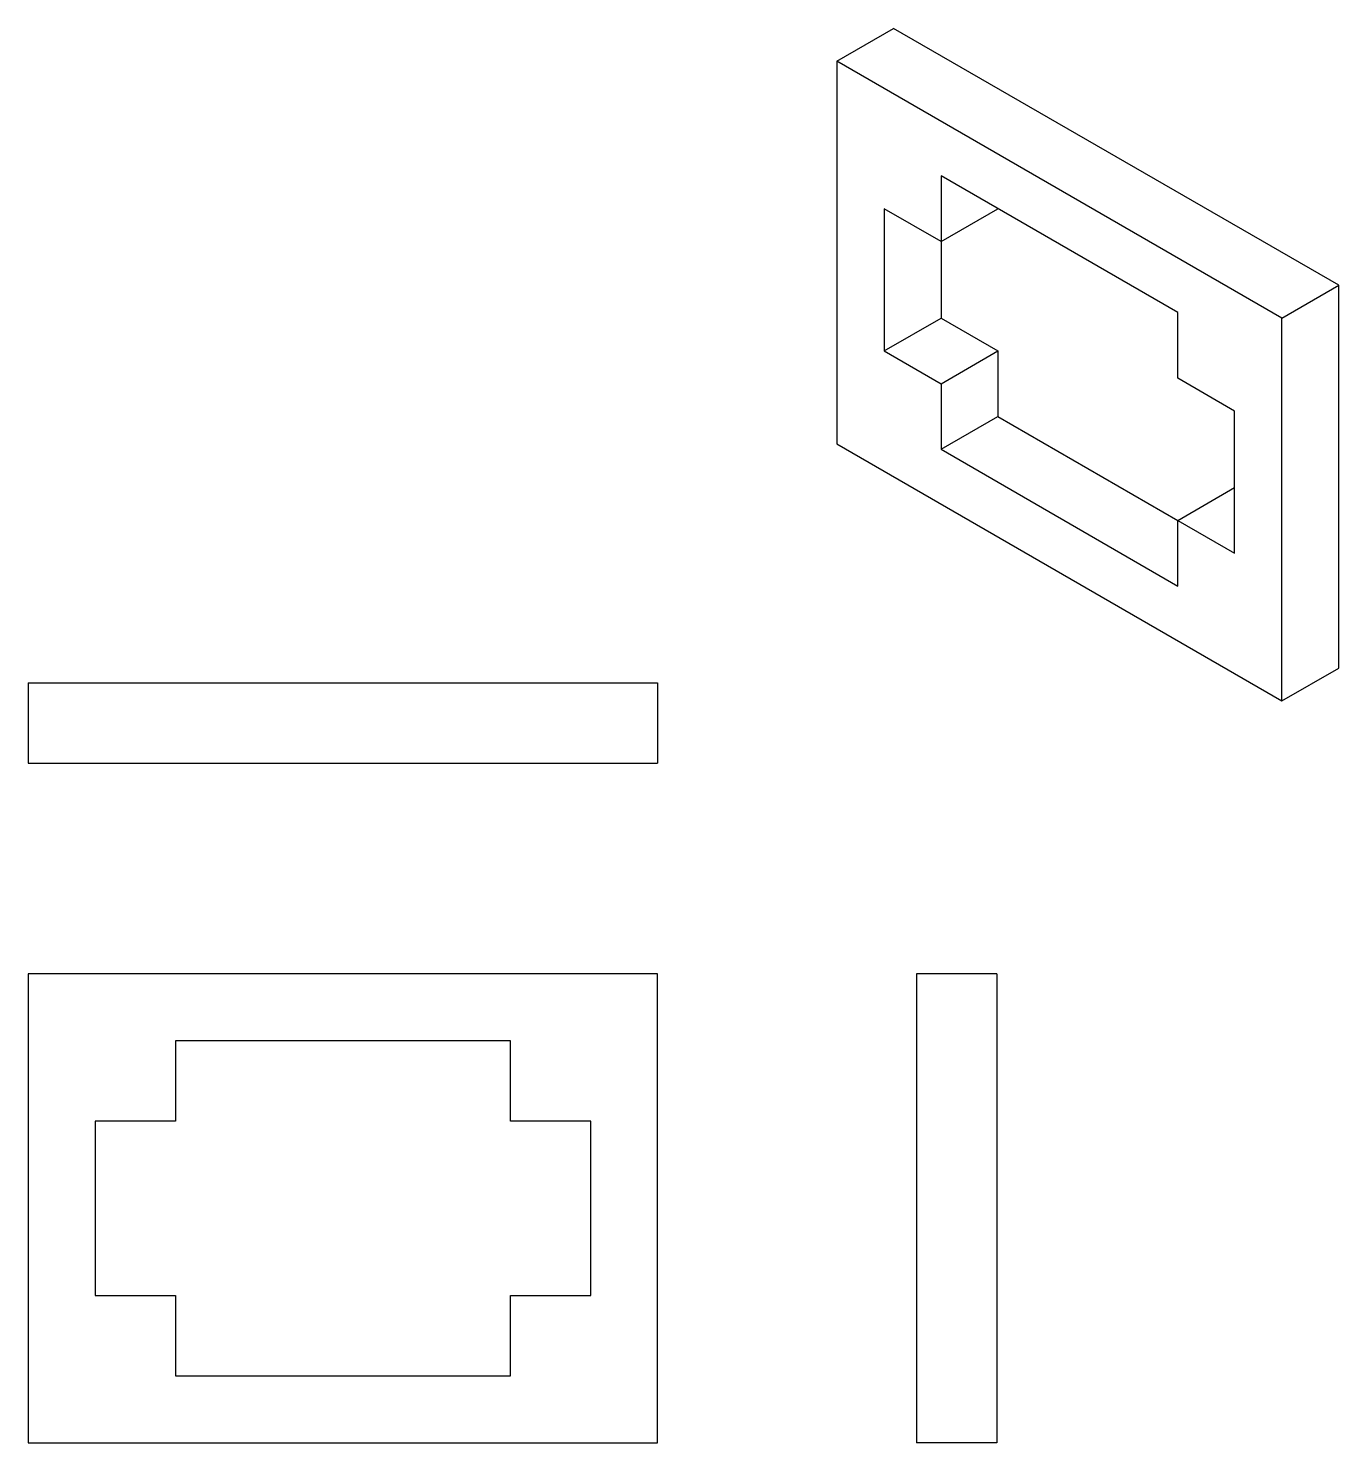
# Model space of a CAD drawing. Header units: millimetres. Extents: x 215 to 313, y 147 to 253.
import ezdxf

# ---------------------------------------------------------------- set-up
doc = ezdxf.new("R2010")
doc.units = ezdxf.units.MM

msp = doc.modelspace()

# ---------------------------------------------------------------- linework, layer by layer
at = {"color": 7, "linetype": 'Continuous', "lineweight": 25}
for p, q in [((275.86, 250.51), (280.1, 252.96)), ((313.34, 233.78), (280.1, 252.96)), ((309.1, 231.33), (275.86, 250.51)), ((275.86, 250.51), (275.86, 221.94)), ((301.32, 231.74), (283.64, 241.94)), ((283.64, 241.94), (283.64, 237.04)), ((283.64, 237.04), (279.4, 239.49)), ((279.4, 239.49), (279.4, 228.88)), ((283.64, 237.04), (287.88, 239.49)), ((287.88, 239.49), (287.88, 239.49)), ((283.64, 237.04), (283.64, 231.33)), ((309.1, 231.33), (313.34, 233.78)), ((313.34, 205.2), (313.34, 233.78)), ((279.4, 228.88), (283.64, 231.33)), ((283.64, 231.33), (287.88, 228.88)), ((301.32, 226.84), (301.32, 231.74)), ((309.1, 202.75), (309.1, 231.33)), ((279.4, 228.88), (283.64, 226.43)), ((283.64, 226.43), (287.88, 228.88)), ((287.88, 228.88), (287.88, 223.98)), ((283.64, 226.43), (283.64, 221.53)), ((305.56, 224.39), (301.32, 226.84)), ((283.64, 221.53), (287.88, 223.98)), ((287.88, 223.98), (301.32, 216.22)), ((305.56, 213.77), (305.56, 224.39)), ((275.86, 221.94), (309.1, 202.75)), ((283.64, 221.53), (301.32, 211.32)), ((301.32, 216.22), (305.56, 218.67)), ((301.32, 211.32), (301.32, 216.22)), ((301.32, 216.22), (305.56, 213.77)), ((309.1, 202.75), (313.34, 205.2)), ((215.48, 204.09), (262.48, 204.09)), ((215.48, 204.09), (215.48, 198.09)), ((262.48, 204.09), (262.48, 198.09)), ((215.48, 198.09), (262.48, 198.09)), ((262.48, 182.36), (215.48, 182.36)), ((215.48, 182.36), (215.48, 147.36)), ((262.48, 147.36), (262.48, 182.36)), ((287.82, 182.36), (281.82, 182.36)), ((281.82, 182.36), (281.82, 147.36)), ((287.82, 182.36), (287.82, 147.36)), ((251.48, 177.36), (226.48, 177.36)), ((226.48, 177.36), (226.48, 171.36)), ((251.48, 171.36), (251.48, 177.36)), ((226.48, 171.36), (220.48, 171.36)), ((220.48, 171.36), (220.48, 158.36)), ((257.48, 171.36), (251.48, 171.36)), ((257.48, 158.36), (257.48, 171.36)), ((220.48, 158.36), (226.48, 158.36)), ((226.48, 158.36), (226.48, 152.36)), ((251.48, 152.36), (251.48, 158.36)), ((251.48, 158.36), (257.48, 158.36)), ((226.48, 152.36), (251.48, 152.36)), ((215.48, 147.36), (262.48, 147.36)), ((287.82, 147.36), (281.82, 147.36))]:
    msp.add_line(p, q, dxfattribs=at)

doc.saveas('drawing.dxf')
